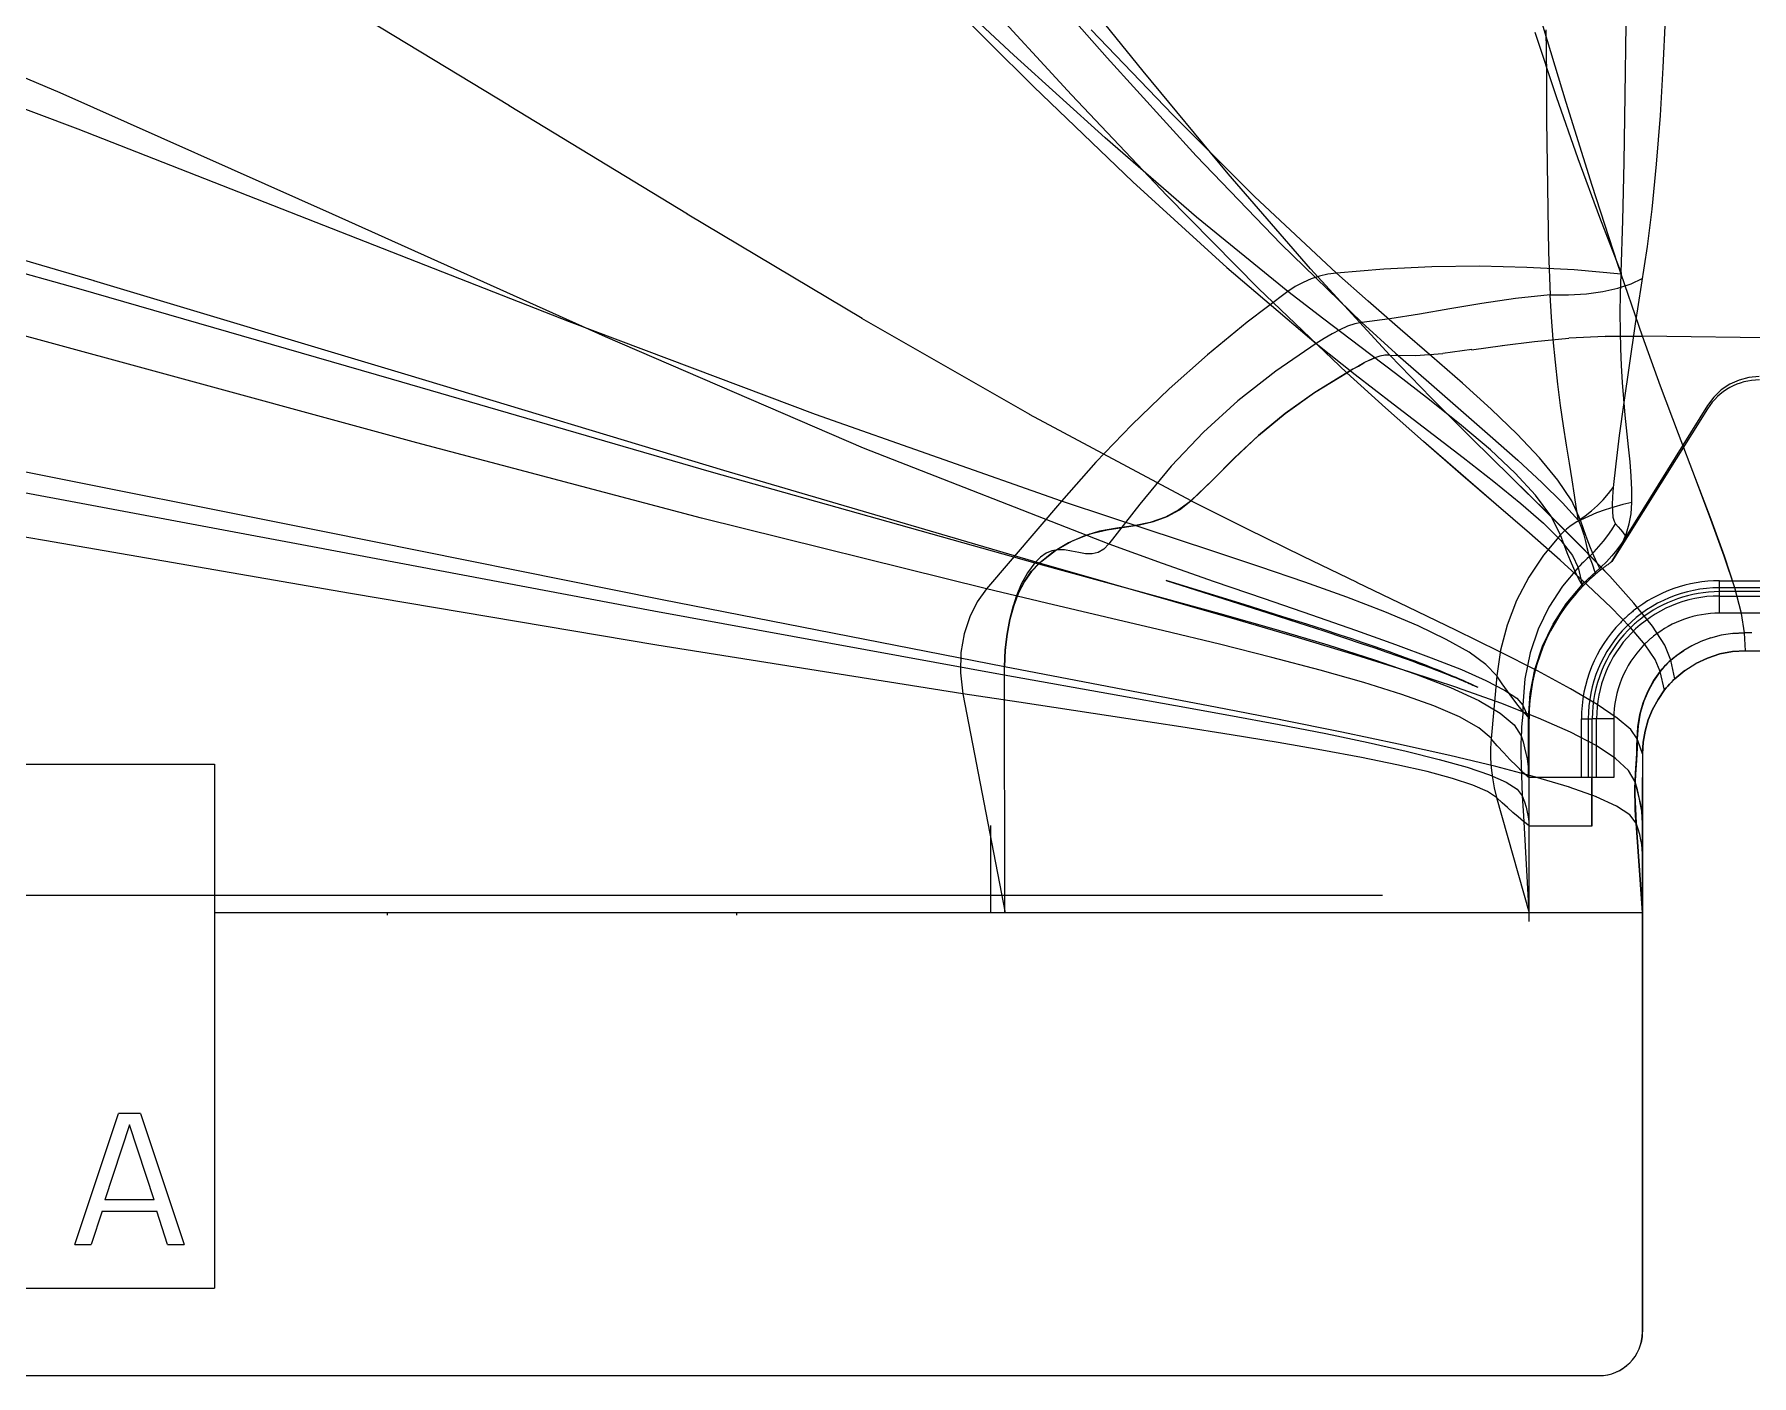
# Model space of a CAD drawing. Header units: millimetres. Extents: x -1 to 4489, y 0 to 1364.
# Drawn here: x 1619.5 to 1639.16, y 255.73 to 271.09 of the extents above; entities that cross this region are included whole.
import ezdxf

# ---------------------------------------------------------------- set-up
doc = ezdxf.new("R2010")
doc.units = ezdxf.units.MM
doc.linetypes.add('HIDDEN', pattern=[9.525, 6.35, -3.175])
doc.layers.add('DEFAULT_2', color=8, linetype='HIDDEN')

# ---------------------------------------------------------------- blocks, each defined once
blk = doc.blocks.new('A$C6E4D46C7')
at = {"color": 9, "linetype": 'Continuous'}
for p, q in [((35.392, 14.935), (34.389, 16.179)), ((35.393, 14.935), (34.39, 16.179)), ((33.913, 15.117), (32.869, 16.092)), ((28.136, 14.538), (26.085, 15.783)), ((34.573, 14.663), (33.451, 15.883)), ((34.574, 14.663), (33.452, 15.883)), ((40.236, 14.577), (39.933, 15.574)), ((40.237, 14.577), (39.934, 15.574)), ((35.731, 14.434), (34.796, 15.41)), ((40.127, 14.64), (39.88, 15.378)), ((23.197, 14.27), (20.377, 15.336)), ((34.957, 14.171), (33.913, 15.117)), ((36.367, 13.761), (35.392, 14.935)), ((36.368, 13.761), (35.393, 14.935)), ((35.664, 13.511), (34.573, 14.663)), ((35.665, 13.511), (34.574, 14.663)), ((40.374, 13.932), (40.127, 14.64)), ((40.533, 13.626), (40.236, 14.577)), ((40.534, 13.626), (40.237, 14.577)), ((30.174, 13.297), (28.135, 14.538)), ((36.667, 13.5), (35.731, 14.434)), ((26.012, 13.168), (23.197, 14.27)), ((36.003, 13.265), (34.957, 14.171)), ((40.62, 13.26), (40.374, 13.932)), ((37.309, 12.673), (36.367, 13.761)), ((37.31, 12.673), (36.368, 13.761)), ((40.824, 12.732), (40.533, 13.626)), ((40.825, 12.732), (40.534, 13.626)), ((23.38, 12.536), (19.879, 13.553)), ((36.714, 12.448), (35.664, 13.511)), ((36.715, 12.448), (35.665, 13.511)), ((37.605, 12.624), (36.667, 13.5)), ((32.174, 12.103), (30.173, 13.297)), ((37.05, 12.413), (36.003, 13.265)), ((40.867, 12.632), (40.62, 13.26)), ((28.825, 12.067), (26.012, 13.168)), ((38.217, 11.685), (37.309, 12.673)), ((38.218, 11.685), (37.31, 12.673)), ((37.411, 12.588), (37.316, 12.556)), ((37.507, 12.61), (37.411, 12.588)), ((37.605, 12.624), (37.507, 12.61)), ((38.15, 12.669), (37.605, 12.624)), ((37.969, 12.301), (37.605, 12.624)), ((38.698, 12.694), (38.15, 12.669)), ((39.243, 12.701), (38.698, 12.694)), ((39.787, 12.689), (39.243, 12.701)), ((40.329, 12.659), (39.787, 12.689)), ((40.866, 12.61), (40.329, 12.659)), ((41.109, 11.903), (40.824, 12.732)), ((41.11, 11.903), (40.825, 12.732)), ((23.816, 11.568), (20.554, 12.457)), ((26.978, 11.454), (23.379, 12.536)), ((37.05, 12.413), (36.585, 12.061)), ((37.725, 11.483), (36.714, 12.448)), ((37.726, 11.483), (36.715, 12.448)), ((37.135, 12.469), (37.05, 12.413)), ((37.462, 12.095), (37.05, 12.413)), ((37.224, 12.517), (37.135, 12.469)), ((37.316, 12.556), (37.224, 12.517)), ((38.337, 11.982), (37.969, 12.301)), ((31.641, 11.003), (28.825, 12.067)), ((34.094, 11.004), (32.173, 12.103)), ((36.585, 12.061), (36.13, 11.688)), ((37.875, 11.781), (37.462, 12.095)), ((38.699, 11.668), (38.337, 11.982)), ((39.503, 11.795), (39.875, 11.841)), ((39.872, 11.841), (40.266, 11.878)), ((40.683, 11.899), (40.265, 11.877)), ((40.683, 11.899), (41.109, 11.903)), ((41.11, 11.903), (40.683, 11.899)), ((42.861, 11.878), (41.109, 11.903)), ((41.317, 11.329), (41.109, 11.903)), ((41.318, 11.329), (41.11, 11.903)), ((36.13, 11.688), (35.689, 11.297)), ((38.281, 11.473), (37.875, 11.781)), ((37.984, 11.625), (37.921, 11.594)), ((37.983, 11.625), (38.044, 11.652)), ((38.045, 11.652), (37.984, 11.625)), ((38.104, 11.672), (38.044, 11.652)), ((38.162, 11.684), (38.103, 11.672)), ((38.218, 11.685), (38.161, 11.684)), ((38.217, 11.685), (38.512, 11.679)), ((38.69, 11.197), (38.217, 11.685)), ((38.691, 11.197), (38.218, 11.685)), ((38.512, 11.679), (38.825, 11.704)), ((39.049, 11.362), (38.699, 11.668)), ((39.155, 11.747), (38.823, 11.704)), ((39.152, 11.746), (39.506, 11.795)), ((27.076, 10.68), (23.816, 11.568)), ((30.592, 10.363), (26.977, 11.454)), ((37.356, 11.257), (37.725, 11.483)), ((37.726, 11.483), (37.357, 11.256)), ((37.725, 11.483), (37.791, 11.522)), ((38.167, 11.082), (37.725, 11.483)), ((37.792, 11.522), (37.726, 11.483)), ((38.168, 11.082), (37.726, 11.483)), ((37.791, 11.522), (37.857, 11.559)), ((37.858, 11.559), (37.792, 11.522)), ((37.857, 11.559), (37.921, 11.594)), ((37.922, 11.594), (37.858, 11.559)), ((38.672, 11.172), (38.281, 11.473)), ((35.689, 11.297), (35.262, 10.886)), ((37.017, 11.015), (37.356, 11.257)), ((37.357, 11.256), (37.017, 11.015)), ((39.377, 11.065), (39.049, 11.362)), ((41.522, 10.784), (41.317, 11.329)), ((41.523, 10.784), (41.318, 11.329)), ((37.017, 11.015), (36.712, 10.763)), ((36.712, 10.764), (37.017, 11.015)), ((38.603, 10.696), (38.167, 11.082)), ((38.604, 10.696), (38.168, 11.082)), ((39.038, 10.88), (38.672, 11.172)), ((39.155, 10.731), (38.69, 11.197)), ((39.155, 10.731), (38.691, 11.197)), ((39.674, 10.78), (39.377, 11.065)), ((34.456, 10.012), (31.641, 11.003)), ((35.941, 10.017), (34.093, 11.004)), ((35.262, 10.886), (34.85, 10.457)), ((39.368, 10.6), (39.038, 10.88)), ((30.337, 9.817), (27.076, 10.68)), ((36.712, 10.763), (36.438, 10.506)), ((36.439, 10.508), (36.712, 10.764)), ((39.028, 10.326), (38.603, 10.696)), ((39.029, 10.326), (38.604, 10.696)), ((39.602, 10.29), (39.155, 10.731)), ((39.601, 10.29), (39.155, 10.731)), ((39.932, 10.509), (39.674, 10.78)), ((41.717, 10.272), (41.522, 10.784)), ((41.718, 10.272), (41.523, 10.784)), ((34.85, 10.457), (34.456, 10.012)), ((36.438, 10.506), (36.186, 10.253)), ((36.187, 10.254), (36.439, 10.508)), ((39.654, 10.333), (39.368, 10.6)), ((40.142, 10.254), (39.932, 10.509)), ((26.02, 9.661), (22.236, 10.418)), ((34.204, 9.301), (30.591, 10.363)), ((35.94, 10.017), (36.187, 10.254)), ((36.186, 10.253), (35.941, 10.017)), ((39.435, 9.975), (39.028, 10.326)), ((39.436, 9.975), (39.029, 10.326)), ((40.02, 9.878), (39.601, 10.29)), ((40.021, 9.878), (39.602, 10.29)), ((39.886, 10.08), (39.654, 10.333)), ((40.3, 10.015), (40.142, 10.254)), ((41.894, 9.803), (41.717, 10.272)), ((41.895, 9.803), (41.718, 10.272)), ((22.813, 9.56), (19.308, 10.167)), ((40.06, 9.844), (39.886, 10.08)), ((34.456, 10.012), (33.6, 9.007)), ((35.036, 9.82), (34.456, 10.012)), ((35.513, 9.779), (35.666, 9.835)), ((35.803, 9.911), (35.649, 9.827)), ((35.666, 9.835), (35.807, 9.914)), ((35.941, 10.017), (35.803, 9.911)), ((35.807, 9.914), (35.94, 10.017)), ((36.589, 9.69), (35.94, 10.017)), ((39.817, 9.644), (39.435, 9.975)), ((39.818, 9.644), (39.436, 9.975)), ((40.402, 9.497), (40.02, 9.878)), ((40.403, 9.497), (40.021, 9.878)), ((40.17, 9.625), (40.06, 9.844)), ((40.4, 9.796), (40.3, 10.015)), ((40.491, 9.838), (40.4, 9.796)), ((40.585, 9.877), (40.491, 9.838)), ((40.683, 9.912), (40.585, 9.877)), ((40.783, 9.944), (40.683, 9.912)), ((40.885, 9.972), (40.783, 9.944)), ((40.989, 9.995), (40.885, 9.972)), ((29.885, 8.883), (26.019, 9.661)), ((33.6, 9.007), (30.337, 9.817)), ((34.582, 9.559), (34.783, 9.637)), ((34.894, 9.667), (34.712, 9.613)), ((34.783, 9.637), (34.982, 9.685)), ((35.09, 9.703), (34.894, 9.667)), ((34.982, 9.685), (35.349, 9.742)), ((36.18, 9.445), (35.036, 9.82)), ((35.286, 9.731), (35.09, 9.703)), ((35.474, 9.768), (35.286, 9.731)), ((35.349, 9.742), (35.513, 9.779)), ((35.649, 9.827), (35.474, 9.768)), ((37.226, 9.378), (36.588, 9.69)), ((40.168, 9.336), (39.817, 9.644)), ((40.169, 9.336), (39.818, 9.644)), ((40.205, 9.66), (40.17, 9.625)), ((40.242, 9.693), (40.205, 9.66)), ((40.279, 9.723), (40.242, 9.693)), ((40.318, 9.75), (40.279, 9.723)), ((40.359, 9.774), (40.318, 9.75)), ((40.4, 9.796), (40.359, 9.774)), ((40.438, 9.683), (40.4, 9.796)), ((40.477, 9.577), (40.438, 9.683)), ((42.047, 9.382), (41.894, 9.803)), ((42.048, 9.382), (41.895, 9.803)), ((26.318, 8.953), (22.813, 9.56)), ((34.203, 9.301), (34.39, 9.447)), ((34.538, 9.536), (34.368, 9.432)), ((34.39, 9.447), (34.582, 9.559)), ((34.712, 9.613), (34.538, 9.536)), ((36.727, 9.262), (36.18, 9.445)), ((40.17, 9.625), (39.976, 9.393)), ((40.212, 9.511), (40.17, 9.625)), ((40.255, 9.403), (40.212, 9.511)), ((40.735, 9.152), (40.402, 9.497)), ((40.736, 9.152), (40.403, 9.497)), ((40.515, 9.478), (40.477, 9.577)), ((40.554, 9.386), (40.515, 9.478)), ((34.112, 9.205), (34.203, 9.301)), ((34.204, 9.301), (34.113, 9.205)), ((35.737, 8.863), (34.203, 9.301)), ((34.368, 9.432), (34.204, 9.301)), ((34.979, 9.079), (34.204, 9.301)), ((37.245, 9.085), (36.727, 9.262)), ((37.842, 9.08), (37.225, 9.378)), ((39.976, 9.393), (39.808, 9.141)), ((40.481, 9.052), (40.168, 9.336)), ((40.482, 9.052), (40.169, 9.336)), ((40.298, 9.302), (40.255, 9.403)), ((40.34, 9.207), (40.298, 9.302)), ((40.592, 9.301), (40.554, 9.386)), ((40.631, 9.224), (40.592, 9.301)), ((42.166, 9.02), (42.047, 9.382)), ((42.167, 9.02), (42.048, 9.382)), ((33.965, 8.96), (34.033, 9.091)), ((34.034, 9.091), (33.966, 8.961)), ((34.033, 9.091), (34.112, 9.205)), ((34.113, 9.205), (34.034, 9.091)), ((37.725, 8.912), (37.245, 9.085)), ((38.427, 8.799), (37.841, 9.08)), ((39.808, 9.141), (39.669, 8.873)), ((40.383, 9.119), (40.34, 9.207)), ((40.426, 9.037), (40.383, 9.119)), ((40.751, 8.794), (40.481, 9.052)), ((40.752, 8.794), (40.482, 9.052)), ((41.011, 8.846), (40.735, 9.152)), ((41.012, 8.846), (40.736, 9.152)), ((41.991, 8.977), (41.991, 9.1)), ((29.824, 8.363), (26.318, 8.953)), ((33.806, 8.114), (29.884, 8.883)), ((33.494, 8.86), (33.407, 8.688)), ((33.6, 9.007), (33.494, 8.86)), ((34.286, 8.844), (33.6, 9.007)), ((33.91, 8.816), (33.965, 8.96)), ((33.966, 8.961), (33.911, 8.816)), ((36.471, 8.652), (35.736, 8.863)), ((38.16, 8.745), (37.725, 8.912)), ((39.669, 8.873), (39.56, 8.593)), ((42.244, 8.725), (42.166, 9.02)), ((42.245, 8.725), (42.167, 9.02)), ((33.407, 8.688), (33.343, 8.493)), ((33.834, 8.489), (33.866, 8.658)), ((33.867, 8.658), (33.835, 8.489)), ((33.866, 8.658), (33.91, 8.816)), ((33.911, 8.816), (33.867, 8.658)), ((34.966, 8.685), (34.286, 8.844)), ((35.63, 8.528), (34.966, 8.685)), ((37.171, 8.447), (36.47, 8.652)), ((38.541, 8.584), (38.16, 8.745)), ((38.973, 8.536), (38.426, 8.799)), ((40.972, 8.565), (40.751, 8.794)), ((40.973, 8.565), (40.752, 8.794)), ((41.223, 8.582), (41.011, 8.846)), ((41.224, 8.582), (41.012, 8.846)), ((42.278, 8.504), (42.244, 8.725)), ((42.279, 8.504), (42.245, 8.725)), ((33.343, 8.493), (33.306, 8.278)), ((33.813, 8.308), (33.834, 8.489)), ((33.835, 8.489), (33.814, 8.308)), ((36.267, 8.374), (35.63, 8.528)), ((38.864, 8.429), (38.541, 8.584)), ((39.469, 8.291), (38.972, 8.536)), ((39.56, 8.593), (39.484, 8.305)), ((41.141, 8.366), (40.972, 8.565)), ((41.142, 8.366), (40.973, 8.565)), ((41.365, 8.364), (41.223, 8.582)), ((41.366, 8.364), (41.224, 8.582)), ((42.012, 8.477), (41.89, 8.445)), ((42.144, 8.498), (42.011, 8.477)), ((42.143, 8.498), (42.278, 8.504)), ((42.279, 8.504), (42.144, 8.498)), ((42.29, 8.3), (42.278, 8.504)), ((42.361, 8.504), (42.278, 8.504)), ((42.291, 8.3), (42.279, 8.504)), ((33.329, 7.806), (29.824, 8.363)), ((33.306, 8.278), (33.301, 8.048)), ((33.805, 8.114), (33.813, 8.308)), ((33.814, 8.308), (33.806, 8.114)), ((36.867, 8.224), (36.267, 8.374)), ((37.829, 8.249), (37.17, 8.447)), ((39.124, 8.282), (38.864, 8.429)), ((39.317, 8.143), (39.124, 8.282)), ((39.484, 8.305), (39.441, 8.013)), ((39.909, 8.068), (39.468, 8.291)), ((41.255, 8.198), (41.141, 8.366)), ((41.256, 8.198), (41.142, 8.366)), ((41.434, 8.193), (41.365, 8.364)), ((41.435, 8.193), (41.366, 8.364)), ((41.501, 8.245), (41.584, 8.302)), ((41.585, 8.302), (41.502, 8.245)), ((41.677, 8.356), (41.584, 8.302)), ((41.779, 8.404), (41.676, 8.356)), ((41.891, 8.446), (41.777, 8.404)), ((33.81, 5.3), (33.805, 8.114)), ((35.44, 7.803), (33.805, 8.114)), ((37.421, 8.078), (36.867, 8.224)), ((37.918, 7.937), (37.421, 8.078)), ((38.439, 8.058), (37.828, 8.249)), ((39.441, 8.013), (39.317, 8.143)), ((40.285, 7.865), (39.908, 8.068)), ((41.312, 8.062), (41.255, 8.198)), ((41.313, 8.062), (41.256, 8.198)), ((41.312, 8.062), (41.332, 8.087)), ((41.333, 8.086), (41.313, 8.062)), ((41.332, 8.087), (41.354, 8.113)), ((41.355, 8.112), (41.333, 8.086)), ((41.354, 8.113), (41.375, 8.136)), ((41.376, 8.136), (41.355, 8.112)), ((41.375, 8.136), (41.396, 8.158)), ((41.396, 8.157), (41.376, 8.136)), ((41.417, 8.178), (41.396, 8.157)), ((41.396, 8.158), (41.416, 8.178)), ((41.416, 8.178), (41.434, 8.193)), ((41.435, 8.193), (41.417, 8.178)), ((41.434, 8.193), (41.501, 8.245)), ((41.48, 7.978), (41.434, 8.193)), ((41.502, 8.245), (41.435, 8.193)), ((41.481, 7.978), (41.435, 8.193)), ((33.301, 8.048), (33.329, 7.806)), ((38.354, 7.8), (37.918, 7.937)), ((38.994, 7.875), (38.438, 8.058)), ((39.489, 7.698), (38.993, 7.875)), ((39.441, 8.013), (39.376, 7.292)), ((39.502, 7.922), (39.441, 8.013)), ((39.564, 7.836), (39.502, 7.922)), ((41.17, 7.832), (41.238, 7.955)), ((41.243, 7.962), (41.178, 7.845)), ((41.238, 7.955), (41.312, 8.062)), ((41.313, 8.062), (41.243, 7.962)), ((41.363, 7.85), (41.312, 8.062)), ((41.364, 7.85), (41.313, 8.062)), ((33.329, 7.806), (33.811, 5.3)), ((33.968, 7.709), (33.329, 7.806)), ((35.223, 7.52), (33.968, 7.709)), ((36.222, 7.653), (35.439, 7.803)), ((38.721, 7.668), (38.354, 7.8)), ((39.92, 7.529), (39.488, 7.698)), ((39.626, 7.753), (39.564, 7.836)), ((39.687, 7.674), (39.626, 7.753)), ((39.749, 7.598), (39.687, 7.674)), ((40.591, 7.685), (40.284, 7.865)), ((40.821, 7.529), (40.59, 7.685)), ((40.822, 7.529), (40.591, 7.685)), ((41.081, 7.571), (41.119, 7.705)), ((41.125, 7.721), (41.085, 7.586)), ((41.119, 7.705), (41.17, 7.832)), ((41.178, 7.845), (41.125, 7.721)), ((35.825, 7.427), (35.223, 7.52)), ((36.968, 7.508), (36.221, 7.653)), ((37.669, 7.367), (36.967, 7.508)), ((39.016, 7.541), (38.721, 7.668)), ((39.235, 7.418), (39.016, 7.541)), ((39.811, 7.527), (39.749, 7.598)), ((40.285, 7.367), (39.919, 7.529)), ((40.411, 7.52), (40.534, 7.52)), ((40.975, 7.397), (40.821, 7.529)), ((40.976, 7.397), (40.822, 7.529)), ((41.057, 7.429), (41.081, 7.571)), ((41.085, 7.586), (41.059, 7.438)), ((36.4, 7.337), (35.825, 7.427)), ((36.94, 7.248), (36.4, 7.337)), ((38.317, 7.231), (37.668, 7.367)), ((39.377, 7.299), (39.235, 7.418)), ((39.376, 7.292), (39.37, 7.183)), ((39.448, 7.211), (39.376, 7.292)), ((40.579, 7.213), (40.284, 7.367)), ((41.049, 7.29), (40.975, 7.397)), ((41.05, 7.29), (40.976, 7.397)), ((41.047, 7.206), (41.049, 7.29)), ((41.05, 7.29), (41.048, 7.188)), ((41.049, 7.29), (41.057, 7.429)), ((41.11, 7.12), (41.049, 7.29)), ((41.059, 7.438), (41.05, 7.29)), ((41.11, 7.122), (41.05, 7.29)), ((37.439, 7.161), (36.94, 7.248)), ((37.893, 7.077), (37.439, 7.161)), ((38.906, 7.1), (38.316, 7.231)), ((39.431, 6.974), (38.905, 7.1)), ((39.37, 7.183), (39.37, 7.07)), ((39.521, 7.132), (39.448, 7.211)), ((39.593, 7.056), (39.521, 7.132)), ((40.802, 7.067), (40.578, 7.213)), ((41.042, 7.057), (41.045, 7.129)), ((41.045, 7.11), (41.042, 7.041)), ((41.045, 7.129), (41.047, 7.206)), ((41.048, 7.188), (41.045, 7.11)), ((41.111, 7.12), (41.11, 7.122)), ((38.296, 6.995), (37.893, 7.077)), ((38.645, 6.915), (38.296, 6.995)), ((38.935, 6.837), (38.645, 6.915)), ((39.37, 7.07), (39.377, 6.957)), ((39.377, 6.957), (39.391, 6.844)), ((39.888, 6.852), (39.43, 6.974)), ((39.666, 6.982), (39.593, 7.056)), ((39.738, 6.911), (39.666, 6.982)), ((39.811, 6.843), (39.738, 6.911)), ((40.95, 6.928), (40.801, 7.067)), ((40.951, 6.928), (40.802, 7.067)), ((41.025, 6.797), (40.95, 6.928)), ((41.026, 6.797), (40.951, 6.928)), ((41.025, 6.797), (41.032, 6.903)), ((41.032, 6.887), (41.026, 6.797)), ((41.032, 6.903), (41.042, 7.057)), ((41.042, 7.041), (41.032, 6.887)), ((39.166, 6.762), (38.935, 6.837)), ((39.335, 6.688), (39.166, 6.762)), ((39.44, 6.618), (39.335, 6.688)), ((39.391, 6.844), (39.412, 6.73)), ((39.412, 6.73), (39.44, 6.618)), ((40.273, 6.736), (39.887, 6.852)), ((40.582, 6.625), (40.272, 6.736)), ((41.023, 6.725), (41.025, 6.797)), ((41.023, 6.648), (41.023, 6.725)), ((41.026, 6.797), (41.024, 6.725)), ((41.024, 6.725), (41.024, 6.648)), ((41.051, 6.706), (41.025, 6.797)), ((41.052, 6.706), (41.026, 6.797)), ((41.073, 6.62), (41.051, 6.706)), ((41.074, 6.62), (41.052, 6.706)), ((39.44, 6.618), (39.811, 5.3)), ((39.502, 6.56), (39.44, 6.618)), ((39.564, 6.503), (39.502, 6.56)), ((39.626, 6.449), (39.564, 6.503)), ((40.813, 6.52), (40.581, 6.625)), ((40.966, 6.419), (40.812, 6.52)), ((41.025, 6.57), (41.023, 6.648)), ((41.024, 6.648), (41.026, 6.57)), ((41.028, 6.49), (41.025, 6.57)), ((41.026, 6.57), (41.029, 6.49)), ((41.032, 6.408), (41.028, 6.49)), ((41.029, 6.49), (41.033, 6.408)), ((41.089, 6.539), (41.073, 6.62)), ((41.09, 6.539), (41.074, 6.62)), ((41.101, 6.462), (41.089, 6.539)), ((41.102, 6.462), (41.09, 6.539)), ((33.644, 6.3), (33.644, 5.3)), ((39.687, 6.396), (39.626, 6.449)), ((39.749, 6.345), (39.687, 6.396)), ((39.811, 6.296), (39.749, 6.345)), ((41.038, 6.324), (40.965, 6.419)), ((41.039, 6.324), (40.966, 6.419)), ((41.038, 6.324), (41.032, 6.408)), ((41.033, 6.408), (41.039, 6.324)), ((41.11, 5.3), (41.038, 6.324)), ((41.06, 6.258), (41.038, 6.324)), ((41.039, 6.324), (41.111, 5.3)), ((41.061, 6.258), (41.039, 6.324)), ((41.108, 6.39), (41.101, 6.462)), ((41.109, 6.39), (41.102, 6.462)), ((41.11, 6.323), (41.108, 6.39)), ((41.111, 6.323), (41.109, 6.39)), ((41.078, 6.195), (41.06, 6.258)), ((41.079, 6.195), (41.061, 6.258)), ((41.092, 6.136), (41.078, 6.195)), ((41.093, 6.136), (41.079, 6.195)), ((41.102, 6.08), (41.092, 6.136)), ((41.103, 6.08), (41.093, 6.136)), ((41.108, 6.027), (41.102, 6.08)), ((41.109, 6.027), (41.103, 6.08)), ((41.11, 5.977), (41.108, 6.027)), ((41.111, 5.977), (41.109, 6.027)), ((7.235, 5.5), (38.135, 5.5))]:
    blk.add_line(p, q, dxfattribs=at)
at = {"color": 7, "linetype": 'Continuous'}
for p, q in [((41.855, 8.216), (41.996, 8.263)), ((41.996, 8.263), (42.141, 8.29)), ((42.141, 8.29), (42.291, 8.3)), ((42.29, 8.3), (53.16, 8.3)), ((41.481, 7.978), (41.596, 8.074)), ((41.596, 8.074), (41.721, 8.153)), ((41.721, 8.153), (41.855, 8.216)), ((41.364, 7.851), (41.382, 7.873)), ((41.382, 7.873), (41.401, 7.895)), ((41.401, 7.895), (41.42, 7.916)), ((41.42, 7.916), (41.44, 7.937)), ((41.44, 7.937), (41.46, 7.958)), ((41.46, 7.958), (41.481, 7.978)), ((41.226, 7.628), (41.289, 7.742)), ((41.289, 7.742), (41.364, 7.851)), ((41.14, 7.38), (41.176, 7.507)), ((41.176, 7.507), (41.226, 7.628)), ((41.118, 7.252), (41.14, 7.38)), ((41.111, 7.12), (41.118, 7.252)), ((41.111, 7.12), (41.111, 0.5)), ((12.761, 7), (24.761, 7)), ((24.761, 7), (24.761, 1)), ((41.111, 5.3), (24.761, 5.3)), ((23.161, 1.5), (23.661, 3)), ((23.911, 3), (23.661, 3)), ((23.911, 3), (24.411, 1.5)), ((23.786, 2.872), (23.505, 2.011)), ((24.067, 2.011), (23.786, 2.872)), ((24.067, 2.011), (23.505, 2.011)), ((23.473, 1.883), (23.348, 1.5)), ((23.473, 1.883), (24.098, 1.883)), ((24.223, 1.5), (24.098, 1.883)), ((23.161, 1.5), (23.348, 1.5)), ((24.223, 1.5), (24.411, 1.5)), ((12.761, 1), (24.761, 1)), ((5.35, 0), (40.611, 0))]:
    blk.add_line(p, q, dxfattribs=at)
blk.add_arc((40.611, 0.5), 0.5, 270, 0, dxfattribs=at)
at = {"layer": 'DEFAULT_2', "color": 8, "linetype": 'HIDDEN'}
for p, q in [((33.931, 16.278), (34.981, 15.086)), ((20.054, 15.925), (22.987, 14.69)), ((32.973, 15.919), (34.142, 14.755)), ((41.369, 15.535), (41.345, 14.977)), ((40.005, 15.407), (40.01, 14.89)), ((40.912, 14.659), (40.922, 15.468)), ((34.981, 15.086), (36.001, 13.967)), ((41.345, 14.977), (41.311, 14.428)), ((34.142, 14.755), (35.275, 13.667)), ((40.01, 14.89), (40.012, 14.375)), ((22.987, 14.69), (26.107, 13.3)), ((40.899, 13.895), (40.912, 14.659)), ((40.012, 14.375), (40.028, 13.357)), ((41.311, 14.428), (41.268, 13.871)), ((36.001, 13.967), (36.972, 12.956)), ((40.884, 13.225), (40.899, 13.895)), ((41.268, 13.871), (41.218, 13.356)), ((35.275, 13.667), (36.352, 12.686)), ((19.763, 13.402), (23.203, 12.447)), ((26.107, 13.3), (29.233, 11.896)), ((40.028, 13.357), (40.035, 12.861)), ((40.867, 12.632), (40.884, 13.225)), ((41.218, 13.356), (41.165, 12.927)), ((36.972, 12.956), (37.898, 12.059)), ((40.035, 12.861), (40.052, 12.376)), ((41.165, 12.927), (41.027, 12.042)), ((36.352, 12.686), (37.375, 11.818)), ((40.859, 12.384), (40.866, 12.61)), ((40.867, 12.632), (40.866, 12.61)), ((23.203, 12.447), (26.783, 11.413)), ((40.468, 12.387), (40.656, 12.412)), ((40.656, 12.412), (40.827, 12.45)), ((40.827, 12.45), (40.98, 12.5)), ((40.98, 12.5), (41.108, 12.561)), ((38.906, 12.216), (38.556, 12.154)), ((39.272, 12.277), (38.906, 12.216)), ((39.656, 12.332), (39.272, 12.277)), ((40.052, 12.376), (39.656, 12.332)), ((40.052, 12.376), (40.264, 12.374)), ((40.068, 12.12), (40.052, 12.376)), ((40.264, 12.374), (40.468, 12.387)), ((40.856, 12.166), (40.859, 12.384)), ((37.732, 12.015), (37.646, 11.975)), ((37.816, 12.044), (37.732, 12.015)), ((37.898, 12.059), (37.816, 12.044)), ((38.219, 12.098), (37.898, 12.059)), ((37.898, 12.059), (38.284, 11.708)), ((38.556, 12.154), (38.219, 12.098)), ((40.088, 11.863), (40.068, 12.12)), ((40.857, 11.959), (40.856, 12.166)), ((41.027, 12.042), (40.956, 11.567)), ((29.233, 11.896), (32.188, 10.624)), ((37.375, 11.818), (36.913, 11.499)), ((37.467, 11.875), (37.375, 11.818)), ((37.375, 11.818), (37.822, 11.462)), ((37.557, 11.928), (37.467, 11.875)), ((37.646, 11.975), (37.557, 11.928)), ((40.113, 11.605), (40.088, 11.863)), ((40.861, 11.759), (40.857, 11.959)), ((38.284, 11.708), (38.663, 11.373)), ((40.141, 11.352), (40.113, 11.605)), ((40.869, 11.564), (40.861, 11.759)), ((26.783, 11.413), (30.445, 10.349)), ((36.913, 11.499), (36.477, 11.159)), ((37.822, 11.462), (38.256, 11.125)), ((40.88, 11.372), (40.869, 11.564)), ((40.956, 11.567), (40.895, 11.14)), ((42.329, 11.429), (42.216, 11.399)), ((42.448, 11.439), (42.329, 11.429)), ((38.663, 11.373), (39.367, 10.759)), ((40.172, 11.107), (40.141, 11.352)), ((40.895, 11.183), (40.88, 11.372)), ((42.011, 11.285), (41.927, 11.204)), ((42.109, 11.351), (42.011, 11.285)), ((42.216, 11.399), (42.109, 11.351)), ((36.477, 11.159), (36.083, 10.803)), ((38.256, 11.125), (39.056, 10.513)), ((40.206, 10.873), (40.172, 11.107)), ((41.855, 11.071), (40.761, 9.32)), ((40.895, 11.14), (40.845, 10.764)), ((40.912, 10.997), (40.895, 11.183)), ((41.854, 11.108), (40.92, 9.605)), ((41.927, 11.204), (41.854, 11.108)), ((40.24, 10.652), (40.206, 10.873)), ((40.951, 10.636), (40.912, 10.997)), ((32.188, 10.624), (35, 9.523)), ((36.083, 10.803), (35.715, 10.414)), ((39.367, 10.759), (39.681, 10.481)), ((40.273, 10.446), (40.24, 10.652)), ((40.845, 10.764), (40.805, 10.441)), ((40.968, 10.464), (40.951, 10.636)), ((39.056, 10.513), (39.408, 10.238)), ((39.681, 10.481), (39.959, 10.225)), ((40.304, 10.256), (40.273, 10.446)), ((40.805, 10.441), (40.776, 10.169)), ((40.982, 10.299), (40.968, 10.464)), ((30.445, 10.349), (34.152, 9.305)), ((35.715, 10.414), (35.355, 9.979)), ((39.408, 10.238), (39.717, 9.986)), ((39.959, 10.225), (40.193, 9.994)), ((40.332, 10.082), (40.304, 10.256)), ((40.989, 10.142), (40.982, 10.299)), ((22.122, 10.198), (25.883, 9.494)), ((40.356, 9.926), (40.332, 10.082)), ((40.595, 9.964), (40.66, 10.029)), ((40.66, 10.029), (40.72, 10.098)), ((40.72, 10.098), (40.776, 10.169)), ((40.768, 10.061), (40.764, 9.969)), ((40.776, 10.169), (40.768, 10.061)), ((40.989, 9.995), (40.989, 10.142)), ((35.355, 9.979), (35, 9.523)), ((39.717, 9.986), (39.975, 9.76)), ((40.193, 9.994), (40.378, 9.789)), ((40.378, 9.789), (40.356, 9.926)), ((40.378, 9.789), (40.454, 9.843)), ((40.454, 9.843), (40.527, 9.902)), ((40.527, 9.902), (40.595, 9.964)), ((40.764, 9.969), (40.765, 9.892)), ((40.765, 9.892), (40.772, 9.83)), ((40.958, 9.752), (40.979, 9.867)), ((40.979, 9.867), (40.989, 9.995)), ((39.975, 9.76), (40.174, 9.56)), ((40.378, 9.789), (40.411, 9.707)), ((40.411, 9.707), (40.437, 9.628)), ((40.713, 9.618), (40.759, 9.685)), ((40.759, 9.685), (40.802, 9.753)), ((40.772, 9.83), (40.784, 9.784)), ((40.784, 9.784), (40.802, 9.753)), ((40.802, 9.753), (40.833, 9.718)), ((40.833, 9.718), (40.859, 9.687)), ((40.859, 9.687), (40.88, 9.66)), ((40.88, 9.66), (40.897, 9.638)), ((40.884, 9.542), (40.927, 9.646)), ((40.897, 9.638), (40.91, 9.619)), ((40.927, 9.646), (40.958, 9.752)), ((25.883, 9.494), (29.791, 8.757)), ((34.348, 9.443), (34.282, 9.415)), ((34.417, 9.455), (34.348, 9.443)), ((34.494, 9.454), (34.417, 9.455)), ((34.574, 9.441), (34.494, 9.454)), ((34.655, 9.423), (34.574, 9.441)), ((34.942, 9.463), (34.878, 9.425)), ((35, 9.523), (34.942, 9.463)), ((35, 9.523), (35.61, 9.303)), ((40.174, 9.56), (40.308, 9.391)), ((40.437, 9.628), (40.457, 9.552)), ((40.457, 9.552), (40.473, 9.483)), ((40.473, 9.483), (40.488, 9.424)), ((40.557, 9.433), (40.612, 9.492)), ((40.612, 9.492), (40.664, 9.554)), ((40.664, 9.554), (40.713, 9.618)), ((40.816, 9.456), (40.759, 9.386)), ((40.87, 9.529), (40.816, 9.456)), ((40.829, 9.434), (40.884, 9.542)), ((40.92, 9.605), (40.87, 9.529)), ((40.91, 9.619), (40.92, 9.605)), ((34.152, 9.305), (34.068, 9.192)), ((34.216, 9.369), (34.152, 9.305)), ((34.152, 9.305), (35.602, 8.909)), ((34.282, 9.415), (34.216, 9.369)), ((34.734, 9.41), (34.655, 9.423)), ((34.809, 9.408), (34.734, 9.41)), ((34.878, 9.425), (34.809, 9.408)), ((35.61, 9.303), (36.206, 9.094)), ((40.373, 9.253), (40.193, 9.038)), ((40.308, 9.391), (40.373, 9.253)), ((40.392, 9.273), (40.373, 9.253)), ((40.373, 9.253), (40.421, 9.055)), ((40.413, 9.294), (40.392, 9.273)), ((40.434, 9.315), (40.413, 9.294)), ((40.456, 9.335), (40.434, 9.315)), ((40.478, 9.356), (40.456, 9.335)), ((40.5, 9.376), (40.478, 9.356)), ((40.488, 9.424), (40.5, 9.376)), ((40.5, 9.376), (40.557, 9.433)), ((40.5, 9.376), (40.518, 9.331)), ((40.518, 9.331), (40.533, 9.293)), ((40.533, 9.293), (40.545, 9.259)), ((40.545, 9.259), (40.554, 9.232)), ((40.634, 9.255), (40.567, 9.194)), ((40.698, 9.319), (40.634, 9.255)), ((40.759, 9.386), (40.698, 9.319)), ((40.761, 9.32), (40.829, 9.434)), ((33.997, 9.063), (33.938, 8.919)), ((34.068, 9.192), (33.997, 9.063)), ((36.548, 8.828), (35.656, 9.103)), ((35.656, 9.103), (36.82, 8.734)), ((36.206, 9.094), (36.779, 8.896)), ((40.238, 8.838), (40.42, 9.055)), ((40.42, 9.055), (40.444, 9.079)), ((40.444, 9.079), (40.468, 9.103)), ((40.468, 9.103), (40.492, 9.126)), ((40.492, 9.126), (40.517, 9.149)), ((40.517, 9.149), (40.542, 9.171)), ((40.542, 9.171), (40.567, 9.194)), ((40.554, 9.232), (40.562, 9.21)), ((40.562, 9.21), (40.567, 9.194)), ((41.991, 9.1), (52.861, 9.1)), ((33.938, 8.919), (33.89, 8.762)), ((35.602, 8.909), (36.272, 8.725)), ((36.779, 8.896), (37.321, 8.709)), ((40.193, 9.038), (40.037, 8.799)), ((41.99, 9.02), (41.99, 8.729)), ((52.861, 9.02), (41.99, 9.02)), ((41.99, 8.926), (52.861, 8.926)), ((52.861, 8.977), (41.991, 8.977)), ((29.791, 8.757), (33.8, 8.023)), ((33.89, 8.762), (33.852, 8.593)), ((36.272, 8.725), (36.914, 8.542)), ((36.993, 8.689), (36.548, 8.828)), ((36.82, 8.734), (37.176, 8.62)), ((37.265, 8.603), (36.993, 8.689)), ((37.321, 8.709), (37.825, 8.534)), ((40.037, 8.799), (39.915, 8.546)), ((40.086, 8.605), (40.238, 8.838)), ((52.861, 8.729), (41.99, 8.729)), ((33.852, 8.593), (33.824, 8.414)), ((36.914, 8.542), (37.507, 8.366)), ((37.176, 8.62), (37.462, 8.527)), ((37.468, 8.538), (37.265, 8.603)), ((37.462, 8.527), (37.697, 8.449)), ((37.636, 8.483), (37.468, 8.538)), ((37.784, 8.434), (37.636, 8.483)), ((37.825, 8.534), (38.284, 8.371)), ((39.915, 8.546), (39.823, 8.275)), ((39.965, 8.351), (40.086, 8.605)), ((33.824, 8.414), (33.806, 8.224)), ((37.507, 8.366), (38.043, 8.196)), ((37.697, 8.449), (37.89, 8.384)), ((37.912, 8.391), (37.784, 8.434)), ((37.89, 8.384), (38.047, 8.331)), ((38.026, 8.352), (37.912, 8.391)), ((38.126, 8.317), (38.026, 8.352)), ((38.047, 8.331), (38.181, 8.285)), ((38.214, 8.286), (38.126, 8.317)), ((38.181, 8.285), (38.294, 8.245)), ((38.294, 8.258), (38.214, 8.286)), ((38.284, 8.371), (38.689, 8.22)), ((39.823, 8.275), (39.763, 7.979)), ((39.877, 8.084), (39.965, 8.351)), ((41.996, 8.263), (41.854, 8.216)), ((42.14, 8.29), (41.996, 8.263)), ((42.29, 8.3), (42.14, 8.29)), ((33.806, 8.224), (33.8, 8.023)), ((38.043, 8.196), (38.514, 8.033)), ((38.367, 8.231), (38.294, 8.258)), ((38.294, 8.245), (38.391, 8.211)), ((38.44, 8.204), (38.367, 8.231)), ((38.391, 8.211), (38.48, 8.179)), ((38.506, 8.18), (38.44, 8.204)), ((38.48, 8.179), (38.555, 8.151)), ((38.566, 8.157), (38.506, 8.18)), ((38.555, 8.151), (38.623, 8.126)), ((38.619, 8.137), (38.566, 8.157)), ((38.672, 8.117), (38.619, 8.137)), ((38.623, 8.126), (38.683, 8.104)), ((38.718, 8.098), (38.672, 8.117)), ((38.683, 8.104), (38.742, 8.081)), ((38.689, 8.22), (39.036, 8.083)), ((38.764, 8.08), (38.718, 8.098)), ((38.742, 8.081), (38.794, 8.061)), ((38.809, 8.062), (38.764, 8.08)), ((38.852, 8.044), (38.809, 8.062)), ((39.036, 8.083), (39.318, 7.959)), ((39.824, 7.81), (39.877, 8.084)), ((41.595, 8.074), (41.48, 7.978)), ((41.596, 8.074), (41.595, 8.074)), ((41.854, 8.216), (41.72, 8.153)), ((33.8, 8.023), (35.127, 7.788)), ((38.514, 8.033), (38.913, 7.877)), ((38.794, 8.061), (38.841, 8.043)), ((38.841, 8.043), (38.881, 8.027)), ((38.889, 8.029), (38.852, 8.044)), ((38.881, 8.027), (38.923, 8.01)), ((38.909, 8.021), (38.889, 8.029)), ((38.943, 8.006), (38.909, 8.021)), ((38.913, 7.877), (39.237, 7.728)), ((38.923, 8.01), (38.959, 7.996)), ((38.976, 7.992), (38.943, 8.006)), ((38.959, 7.996), (38.995, 7.981)), ((39.007, 7.979), (38.976, 7.992)), ((38.995, 7.981), (39.02, 7.97)), ((39.036, 7.966), (39.007, 7.979)), ((39.02, 7.97), (39.051, 7.957)), ((39.064, 7.954), (39.036, 7.966)), ((39.051, 7.957), (39.081, 7.944)), ((39.094, 7.94), (39.064, 7.954)), ((39.081, 7.944), (39.105, 7.934)), ((39.121, 7.928), (39.094, 7.94)), ((39.105, 7.934), (39.127, 7.924)), ((39.147, 7.916), (39.121, 7.928)), ((39.127, 7.924), (39.148, 7.915)), ((39.173, 7.904), (39.147, 7.916)), ((39.148, 7.915), (39.168, 7.906)), ((39.168, 7.906), (39.186, 7.898)), ((39.227, 7.878), (39.173, 7.904)), ((39.227, 7.878), (39.199, 7.892)), ((39.318, 7.959), (39.532, 7.85)), ((39.763, 7.979), (39.741, 7.677)), ((41.381, 7.873), (41.363, 7.851)), ((41.4, 7.895), (41.381, 7.873)), ((41.419, 7.916), (41.4, 7.895)), ((41.439, 7.937), (41.419, 7.916)), ((41.459, 7.958), (41.439, 7.937)), ((41.48, 7.978), (41.459, 7.958)), ((35.127, 7.788), (35.764, 7.674)), ((35.764, 7.674), (36.375, 7.563)), ((39.237, 7.728), (39.48, 7.586)), ((39.532, 7.85), (39.673, 7.756)), ((39.673, 7.756), (39.741, 7.677)), ((39.741, 7.677), (39.74, 7.629)), ((39.741, 7.677), (39.806, 7.528)), ((39.805, 7.527), (39.824, 7.81)), ((41.288, 7.742), (41.225, 7.628)), ((41.363, 7.851), (41.288, 7.742)), ((36.375, 7.563), (36.95, 7.456)), ((39.48, 7.586), (39.642, 7.452)), ((39.733, 7.501), (39.73, 7.468)), ((39.736, 7.534), (39.733, 7.501)), ((39.739, 7.579), (39.736, 7.534)), ((39.74, 7.629), (39.739, 7.579)), ((39.805, 6.85), (39.805, 7.527)), ((39.811, 5.2), (39.811, 7.52)), ((40.411, 6.85), (40.411, 7.52)), ((40.49, 7.52), (40.49, 6.85)), ((40.534, 6.296), (40.534, 7.52)), ((40.781, 7.52), (40.534, 7.52)), ((40.584, 6.85), (40.584, 7.52)), ((40.781, 7.52), (40.781, 6.85)), ((41.175, 7.507), (41.139, 7.38)), ((41.225, 7.628), (41.175, 7.507)), ((36.95, 7.456), (37.483, 7.351)), ((37.483, 7.351), (37.969, 7.249)), ((39.642, 7.452), (39.721, 7.326)), ((39.721, 7.326), (39.719, 7.218)), ((39.724, 7.373), (39.721, 7.326)), ((39.721, 7.326), (39.743, 7.255)), ((39.726, 7.424), (39.724, 7.373)), ((39.73, 7.468), (39.726, 7.424)), ((41.139, 7.38), (41.117, 7.252)), ((37.969, 7.249), (38.403, 7.151)), ((38.403, 7.151), (38.782, 7.056)), ((39.719, 7.218), (39.718, 7.106)), ((39.718, 7.106), (39.72, 6.992)), ((39.743, 7.255), (39.761, 7.188)), ((39.761, 7.188), (39.776, 7.123)), ((39.776, 7.123), (39.789, 7.061)), ((41.117, 7.252), (41.11, 7.12)), ((41.11, 0.5), (41.11, 7.12)), ((38.782, 7.056), (39.101, 6.965)), ((39.101, 6.965), (39.357, 6.877)), ((39.72, 6.992), (39.724, 6.876)), ((39.789, 7.061), (39.798, 7.002)), ((39.798, 7.002), (39.805, 6.946)), ((39.357, 6.877), (39.548, 6.793)), ((39.548, 6.793), (39.674, 6.713)), ((39.674, 6.713), (39.734, 6.637)), ((39.724, 6.876), (39.728, 6.757)), ((39.728, 6.757), (39.734, 6.637)), ((40.781, 6.85), (39.805, 6.85)), ((40.531, 6.296), (40.531, 6.85)), ((39.734, 6.637), (39.747, 6.41)), ((39.734, 6.637), (39.758, 6.571)), ((39.758, 6.571), (39.777, 6.51)), ((39.777, 6.51), (39.791, 6.451)), ((39.747, 6.41), (39.81, 5.3)), ((39.791, 6.451), (39.802, 6.396)), ((39.802, 6.396), (39.808, 6.344)), ((39.808, 6.344), (39.81, 6.296)), ((39.81, 6.296), (39.81, 5.2)), ((39.81, 6.296), (40.534, 6.296)), ((26.735, 5.3), (26.734, 5.297)), ((26.734, 5.297), (26.735, 5.29)), ((26.735, 5.29), (26.735, 5.283)), ((26.735, 5.283), (26.735, 5.277)), ((26.735, 5.277), (26.735, 5.272)), ((26.735, 5.272), (26.735, 5.271)), ((30.735, 5.3), (30.734, 5.297)), ((30.734, 5.297), (30.735, 5.29)), ((30.735, 5.29), (30.735, 5.283)), ((30.735, 5.283), (30.735, 5.277)), ((30.735, 5.277), (30.735, 5.272)), ((30.735, 5.272), (30.735, 5.271))]:
    blk.add_line(p, q, dxfattribs=at)
for centre, radius, start, end in [((42.449, 10.7), 0.7, 90, 148), ((41.983, 7.53), 2.167, 124.3156, 128.6059), ((41.991, 7.52), 2.18, 128.6052, 135.8879), ((41.991, 7.519), 1.581, 90.005, 128.601), ((41.992, 7.52), 2.181, 135.8982, 179.9904), ((41.99, 7.52), 1.5, 89.9999, 180.0017), ((41.99, 7.52), 1.406, 90.0002, 135.8882), ((41.991, 7.519), 1.457, 90.0057, 128.5984), ((41.991, 7.52), 1.58, 128.6099, 135.8827), ((41.991, 7.52), 1.457, 128.6081, 135.8825), ((41.99, 7.52), 1.209, 90.0004, 128.6047), ((41.992, 7.52), 1.581, 135.8963, 179.9944), ((41.992, 7.52), 1.457, 135.8973, 179.9892), ((41.99, 7.52), 1.406, 135.8882, 180.0002), ((41.99, 7.52), 1.209, 128.6047, 135.8861), ((41.99, 7.52), 1.209, 135.8861, 180.0026), ((40.61, 0.5), 0.5, 270, 0)]:
    blk.add_arc(centre, radius, start, end, dxfattribs=at)

msp = doc.modelspace()

# ---------------------------------------------------------------- block references
msp.add_blockref('A$C6E4D46C7', (1596.802, 255.732))

doc.saveas('drawing.dxf')
